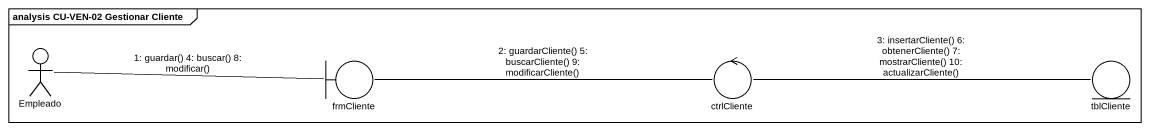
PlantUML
@startuml
mainframe analysis CU-VEN-02 Gestionar Cliente
actor Empleado
boundary frmCliente
control ctrlCliente
entity tblCliente
Empleado -right- frmCliente : 1: guardar() 4: buscar() 8: modificar()
frmCliente -right- ctrlCliente : 2: guardarCliente() 5: buscarCliente() 9: modificarCliente()
ctrlCliente -right- tblCliente : 3: insertarCliente() 6: obtenerCliente() 7: mostrarCliente() 10: actualizarCliente()
@enduml
